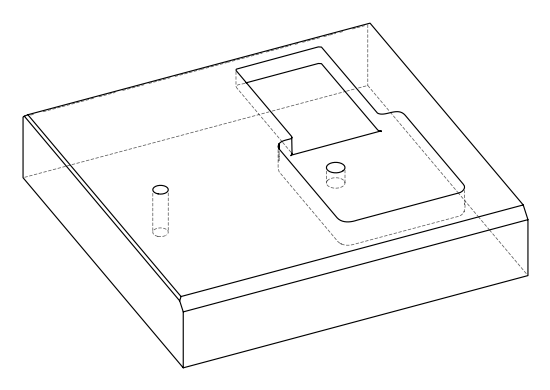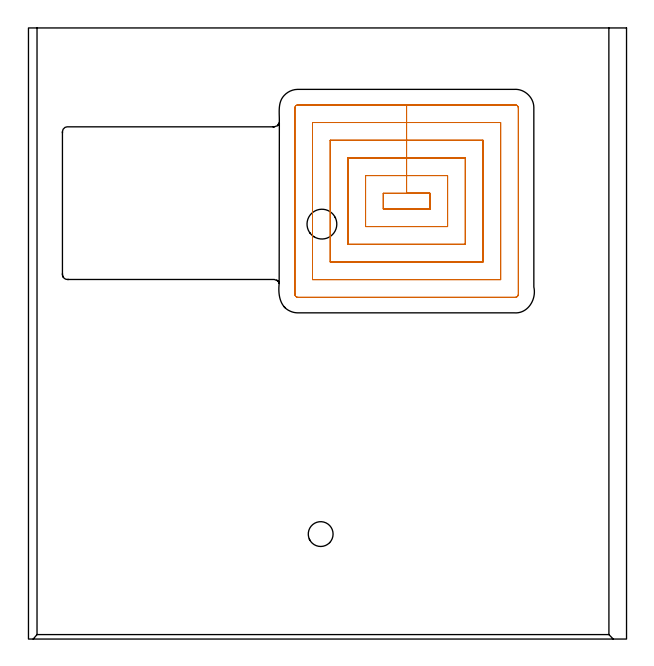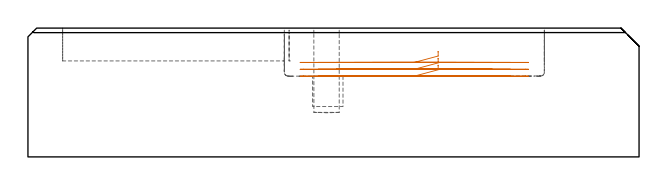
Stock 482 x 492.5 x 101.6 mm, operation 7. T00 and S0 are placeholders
(PLAN: 7 operations, 4 tool changes, 527.8 min)
(1 INDEXABLE_INSERT_DRILL_BLIND_HOLE_FROM_SOLID | STEP1POCKET | NXT0302_011 | 0.28 min | 20871 mm3)
(2 INDEXABLE_INSERT_DRILL_BLIND_HOLE_FROM_SOLID_1 | STEP1POCKET_1 | UGT0302_003 | 0.11 min | 27964 mm3)
(3 AREA_MILL | FG_CHAMFER_SURFACE | UGT0205_001 | 7.59 min | 3070 mm3)
(4 AREA_MILL_1 | FG_CHAMFER_SURFACE_1 | UGT0205_001 | 23.79 min | 49616 mm3)
(5 AREA_MILL_2 | FG_CHAMFER_SURFACE_2 | UGT0205_001 | 11.98 min | 11683 mm3)
(6 MILL_OPEN_POCKET | POCKET_OPEN | NXT0201_008 | Follow Part, ap 1.5, ae 75% | 469.37 min | 1497041 mm3)
(7 MILL_RECTANGULAR_POCKET | POCKET_RECTANGULAR_STRAIGHT | NXT0201_007 | Follow Part, ap 6.25, ae 75% | 14.7 min | 433858 mm3)
(TOOL NXT0302_011 | Index. Insert Drill 20mm [880-D2000L25-05] | D20 PA176 FL100 Z2)
(TOOL UGT0302_003 | Indexable Insert Drill 24mm | D24 PA180 FL50 Z2)
(TOOL UGT0205_001 | Chamfer Mill 20 x 3 x 45 deg. | D20 FL50 Z2)
(TOOL NXT0201_008 | ENDMILL 6mm [2P460-0600-NA 1630] | D6 FL26 Z6)
(TOOL NXT0201_007 | ENDMILL 25mm [R216.25-25050GCK54P 1620] | D25 R3 FL54 Z5)
(OP 7 MILL_RECTANGULAR_POCKET)
G17 G21 G94 G90
T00 M6
G54
G17 G0 G90 X323.548 Y346.65 S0 M3
G43 Z111.6 H1
Z82.943
G94 G1 X323.55 Z82.942 F250.
Y359.25 Z79.566
X304.75 Z74.529
X285.95 F500.
Y346.65
X323.55
Y359.25
X304.75
Y373.5
X271.7
Y332.4
X337.8
Y373.5
X304.75
Y387.75
X257.45
Y318.15
X352.05
Y387.75
X304.75
Y402.
X243.2
Y303.9
X366.3
Y402.
X304.75
Y416.25
X228.95
Y289.65
X380.55
Y416.25
X304.75
Y430.5
X217.2
G3 X214.7 Y428. R2.5
G1 Y277.9
G3 X217.2 Y275.4 R2.5
G1 X392.3
G3 X394.8 Y277.9 R2.5
G1 Y428.
G3 X392.3 Y430.5 R2.5
G1 X304.75
X303.75
G0 X323.548 Y346.65 Z77.529
G1 X323.55 Z77.528 F250.
Y359.25 Z74.152
X304.75 Z69.114
X285.95 F500.
Y346.65
X323.55
Y359.25
X304.75
Y373.5
X271.7
Y332.4
X337.8
Y373.5
X304.75
Y387.75
X257.45
Y318.15
X352.05
Y387.75
X304.75
Y402.
X243.2
Y303.9
X366.3
Y402.
X304.75
Y416.25
X228.95
Y289.65
X380.55
Y416.25
X304.75
Y430.5
X217.2
G3 X214.7 Y428. R2.5
G1 Y277.9
G3 X217.2 Y275.4 R2.5
G1 X392.3
G3 X394.8 Y277.9 R2.5
G1 Y428.
G3 X392.3 Y430.5 R2.5
G1 X304.75
X303.75
G0 X323.548 Y346.65 Z72.114
G1 X323.55 F250.
Y359.25 Z68.737
X304.75 Z63.7
X285.95 F500.
Y346.65
X323.55
Y359.25
X304.75
Y373.5
X271.7
Y332.4
X337.8
Y373.5
X304.75
Y387.75
X257.45
Y318.15
X352.05
Y387.75
X304.75
Y402.
X243.2
Y303.9
X366.3
Y402.
X304.75
Y416.25
X228.95
Y289.65
X380.55
Y416.25
X304.75
Y430.5
X217.2
G3 X214.7 Y428. R2.5
G1 Y277.9
G3 X217.2 Y275.4 R2.5
G1 X392.3
G3 X394.8 Y277.9 R2.5
G1 Y428.
G3 X392.3 Y430.5 R2.5
G1 X304.75
X303.75
G0 Z111.6
M5
M2
